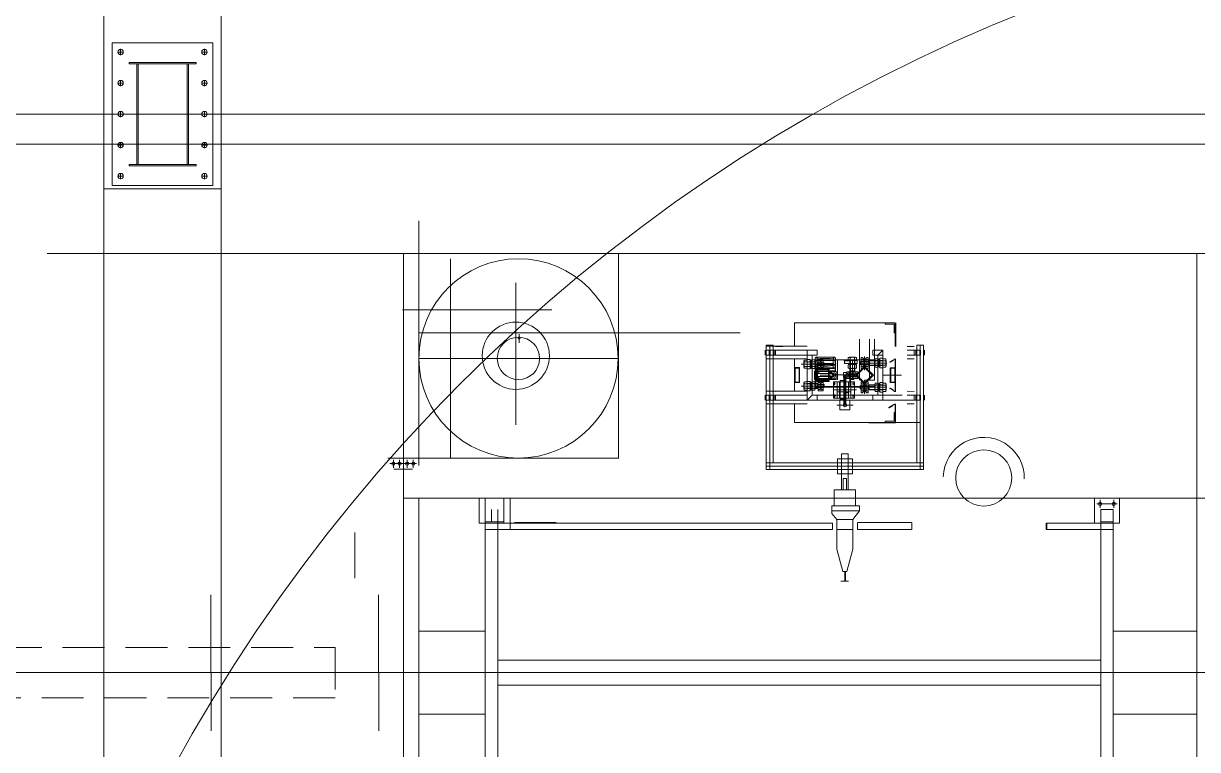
# Model space of a CAD drawing. Header units: inches. Extents: x 702888 to 852715, y 9845 to 271320.
# Drawn here: x 778733 to 785736, y 258708 to 263037 of the extents above; entities that cross this region are included whole.
import ezdxf

# ---------------------------------------------------------------- set-up
doc = ezdxf.new("R2010")
doc.units = ezdxf.units.IN
doc.header["$MEASUREMENT"] = 0
doc.linetypes.add('DASHED2', pattern=[0.375, 0.25, -0.125])
doc.layers.get('0').update_dxf_attribs({"lineweight": 5})
doc.layers.add('chain', color=2, linetype='Continuous', lineweight=5)

# ---------------------------------------------------------------- blocks, each defined once
blk = doc.blocks.new('A$C76b9bb42')
at = {"color": 3}
for p, q in [((67705.5667, 27921.1859), (67669.5667, 27921.1859)), ((67687.5667, 27903.1859), (67687.5667, 27939.1859)), ((68169.5667, 27921.1859), (68205.5667, 27921.1859)), ((68187.5667, 27903.1859), (68187.5667, 27939.1859)), ((67705.5667, 27736.1859), (67669.5667, 27736.1859)), ((67687.5667, 27718.1859), (67687.5667, 27754.1859)), ((68169.5667, 27736.1859), (68205.5667, 27736.1859)), ((68187.5667, 27718.1859), (68187.5667, 27754.1859)), ((67705.5667, 27551.1859), (67669.5667, 27551.1859)), ((67687.5667, 27533.1859), (67687.5667, 27569.1859)), ((68169.5667, 27551.1859), (68205.5667, 27551.1859)), ((68187.5667, 27533.1859), (68187.5667, 27569.1859)), ((67687.5667, 27384.1859), (67687.5667, 27348.1859)), ((68187.5667, 27384.1859), (68187.5667, 27348.1859)), ((67705.5667, 27366.1859), (67669.5667, 27366.1859)), ((68169.5667, 27366.1859), (68205.5667, 27366.1859)), ((67705.5667, 27181.1859), (67669.5667, 27181.1859)), ((67687.5667, 27199.1859), (67687.5667, 27163.1859)), ((68169.5667, 27181.1859), (68205.5667, 27181.1859)), ((68187.5667, 27199.1859), (68187.5667, 27163.1859))]:
    blk.add_line(p, q, dxfattribs=at)
for p, q in [((69466.6415, 25454.8653), (69466.6415, 26915.3652)), ((69374.5672, 14160.1254), (69374.5672, 26720.6253)), ((69466.6415, 25500.1661), (69466.6415, 26720.6253)), ((70657.5206, 26720.6253), (69466.6415, 26720.6253)), ((69654.6415, 25500.1661), (69654.6415, 26688.1661)), ((70044.657, 26544.8126), (70044.657, 25698.1203)), ((70259.9657, 26383.2839), (69368.9657, 26383.2839)), ((70259.9657, 26383.2839), (69368.9657, 26383.2839)), ((71707.8006, 26166.4057), (71707.8006, 26306.4176)), ((71707.8006, 26306.1859), (72308.1356, 26306.1859)), ((72248.7356, 26298.7609), (72248.7356, 26306.1859)), ((72248.7356, 26298.7609), (72300.7106, 26298.7609)), ((72300.7106, 26246.7859), (72300.7106, 26298.7609)), ((72308.1356, 26165.1109), (72308.1356, 26306.1859)), ((72309.6206, 26165.1109), (72309.6206, 26306.1859)), ((72311.1056, 26165.1109), (72311.1056, 26306.1859)), ((70064.657, 26238.1236), (70064.657, 26187.8686)), ((72095.1222, 25963.612), (72095.1222, 26208.2346)), ((72154.5222, 25963.612), (72154.5222, 26208.2346)), ((72184.2222, 25963.612), (72184.2222, 26208.2346)), ((72300.7106, 26246.7859), (72308.1356, 26246.7859)), ((71532.7143, 26113.1359), (71532.7143, 26142.8359)), ((71579.0132, 26173.6394), (71538.9182, 26173.6394)), ((71538.9182, 26173.6394), (71538.9182, 25431.3071)), ((71538.9182, 26166.4057), (71782.0506, 26166.4057)), ((71538.9182, 26144.1307), (71782.0506, 26144.1307)), ((71556.4743, 26113.1359), (71556.4743, 26142.8359)), ((71558.9657, 26173.6394), (71558.9657, 25431.3071)), ((71559.8947, 26113.1359), (71559.8947, 26142.8359)), ((71559.8947, 26142.8359), (71592.5647, 26142.8359)), ((71561.457, 26113.1359), (71561.457, 26142.8359)), ((71594.127, 26142.8359), (71561.457, 26142.8359)), ((71579.0132, 26173.6394), (71579.0132, 25471.4021)), ((71585.217, 26113.1359), (71585.217, 26142.8359)), ((71594.127, 26165.1109), (71636.5506, 26165.3426)), ((71594.127, 26142.8359), (71636.5506, 26143.0676)), ((71594.127, 26113.1359), (71594.127, 26142.8359)), ((71782.0506, 26144.1307), (71841.4506, 26144.1307)), ((71782.0506, 25847.1307), (71782.0506, 26144.1307)), ((71841.4506, 26114.4307), (71841.4506, 26144.1307)), ((71841.4506, 26144.1307), (71841.4506, 26114.4307)), ((72174.4856, 26142.8359), (72174.4856, 26113.1359)), ((72174.4856, 26113.1359), (72174.4856, 26142.8359)), ((72233.8856, 26142.8359), (72174.4856, 26142.8359)), ((72204.1856, 26113.1359), (72233.8856, 26142.8359)), ((72233.8856, 25845.8359), (72233.8856, 26142.8359)), ((72421.4743, 26165.1109), (72379.0506, 26165.3426)), ((72421.4743, 26142.8359), (72379.0506, 26143.0676)), ((72421.4743, 26113.1359), (72421.4743, 26142.8359)), ((72421.4743, 26142.8359), (72454.1443, 26142.8359)), ((72455.7065, 26142.8359), (72423.0365, 26142.8359)), ((72430.3843, 26113.1359), (72430.3843, 26142.8359)), ((72436.5881, 26173.6394), (72476.6831, 26173.6394)), ((72436.5881, 26173.6394), (72436.5881, 25471.4021)), ((72454.1443, 26113.1359), (72454.1443, 26142.8359)), ((72455.7065, 26113.1359), (72455.7065, 26142.8359)), ((72456.6356, 26173.6394), (72456.6356, 25431.3071)), ((72459.1269, 26113.1359), (72459.1269, 26142.8359)), ((72476.6831, 26173.6394), (72476.6831, 25431.3071)), ((72482.8869, 26113.1359), (72482.8869, 26142.8359)), ((70654.6415, 26094.1661), (69466.6415, 26094.1661)), ((71782.0506, 26114.4307), (71538.9182, 26114.4307)), ((71782.0506, 26092.1557), (71538.9182, 26092.1557)), ((71559.8947, 26113.1359), (71592.5647, 26113.1359)), ((71594.127, 26113.1359), (71561.457, 26113.1359)), ((71636.5506, 26113.3676), (71594.127, 26113.1359)), ((71636.5506, 26091.0926), (71594.127, 26090.8609)), ((71707.8006, 25898.0426), (71707.8006, 26092.1557)), ((71885.6743, 26059.9076), (71747.2966, 26059.9076)), ((71762.7456, 26078.8899), (71762.7456, 26040.8719)), ((71782.0506, 26084.4101), (71766.7816, 26084.4101)), ((71781.6316, 26072.9014), (71766.7816, 26072.9014)), ((71829.5702, 26072.9014), (71781.6316, 26072.9014)), ((71782.0502, 26074.9061), (71782.0502, 26044.9091)), ((71782.0502, 26074.9061), (71783.7237, 26074.9061)), ((71811.7506, 26114.4307), (71782.0506, 26114.4307)), ((71799.8706, 26088.1226), (71782.0506, 26088.1226)), ((71782.0506, 26084.4101), (71782.0506, 26035.4051)), ((71829.5702, 26074.7576), (71782.0506, 26074.7576)), ((71799.8702, 26083.6676), (71799.8702, 26036.1476)), ((71805.8102, 26083.6676), (71799.8702, 26083.6676)), ((71799.8706, 26088.1226), (71799.8706, 26031.6926)), ((71805.8102, 26063.1548), (71799.8706, 26060.0601)), ((71805.8102, 26059.9076), (71799.8706, 26056.8129)), ((71805.8102, 26083.6676), (71805.8102, 26036.1476)), ((71825.7412, 26085.1526), (71809.6392, 26085.1526)), ((71825.7412, 26072.9014), (71809.6392, 26072.9014)), ((71811.7506, 26114.4307), (71841.4506, 26114.4307)), ((71811.7506, 25876.8307), (71811.7506, 26114.4307)), ((71821.4115, 26058.4226), (71818.3167, 26064.3622)), ((71829.5702, 26079.027), (71829.5702, 26040.7882)), ((71844.4202, 26074.7576), (71829.5702, 26074.7576)), ((71845.9052, 26072.9014), (71829.5702, 26072.9014)), ((72186.0006, 26085.3308), (71829.6006, 26085.3308)), ((71829.6006, 25921.9808), (71829.6006, 26085.3308)), ((71831.158, 26082.6013), (71831.158, 26097.4513)), ((71831.158, 26034.6626), (71831.158, 26082.6013)), ((71831.158, 26038.4916), (71831.158, 26054.5936)), ((71833.0142, 26034.6626), (71833.0142, 26082.1822)), ((71833.1627, 26082.1826), (71833.1627, 26080.5091)), ((71833.1627, 26082.1826), (71948.6657, 26082.1826)), ((71833.1627, 26049.5126), (71833.1627, 26053.2251)), ((71833.7567, 26053.2251), (71833.7567, 26078.4701)), ((71866.7256, 26080.8758), (71834.0556, 26080.8758)), ((71834.0556, 25926.4358), (71834.0556, 26080.8758)), ((71837.1465, 26101.4872), (71944.6285, 26101.4872)), ((71841.9242, 26058.4226), (71841.9242, 26064.3626)), ((71841.9242, 26064.3626), (71939.9042, 26064.3626)), ((71841.9242, 26058.4226), (71939.9042, 26058.4226)), ((71842.6667, 26082.1822), (71842.6667, 26097.4513)), ((71842.6667, 26082.1822), (71939.1617, 26082.1822)), ((71843.4092, 26038.4916), (71843.4092, 26054.5936)), ((71844.4202, 26074.7576), (71844.4202, 26045.0576)), ((71844.4202, 26074.7576), (71845.9052, 26073.2726)), ((71845.9052, 26073.2726), (71845.9052, 26046.5426)), ((71848.8752, 26070.3026), (71845.9052, 26070.3026)), ((71878.5752, 26068.8176), (71845.9052, 26068.8176)), ((71878.5752, 26050.9976), (71845.9052, 26050.9976)), ((71848.8752, 26088.1226), (71848.8752, 26031.6926)), ((71878.5752, 26088.1226), (71848.8752, 26088.1226)), ((71860.7552, 26080.6976), (71848.8752, 26080.6976)), ((71878.5752, 26068.8176), (71848.8752, 26068.8176)), ((71878.5752, 26050.9976), (71848.8752, 26050.9976)), ((71860.7552, 26080.6976), (71860.7552, 26039.1176)), ((71866.6952, 26071.7876), (71860.7552, 26071.7876)), ((71865.6842, 26064.3622), (71865.6842, 26082.1822)), ((71865.6842, 26082.1822), (71936.9342, 26082.1822)), ((71865.6842, 26064.3622), (71936.9342, 26064.3622)), ((71866.6952, 26039.1176), (71866.6952, 26080.6976)), ((71878.5752, 26080.6976), (71866.6952, 26080.6976)), ((71866.7256, 26080.8758), (71866.7256, 26085.3308)), ((71878.5752, 26031.6926), (71878.5752, 26088.1226)), ((71880.2087, 26068.4464), (71878.5752, 26068.4464)), ((71880.2087, 26051.3689), (71878.5752, 26051.3689)), ((71880.2087, 26050.9976), (71880.2087, 26068.8176)), ((71883.0302, 26068.8176), (71880.2087, 26068.8176)), ((71883.0302, 26050.9976), (71880.2087, 26050.9976)), ((71883.0302, 26050.9976), (71883.0302, 26068.8176)), ((71936.9342, 26064.3622), (71936.9342, 26082.1822)), ((71938.4192, 26038.4916), (71938.4192, 26054.5936)), ((71939.1617, 26082.1822), (71939.1617, 26097.4513)), ((71939.9042, 26058.4226), (71939.9042, 26064.3626)), ((71948.6657, 26082.1826), (71948.6657, 26080.5091)), ((71948.8142, 26034.6626), (71948.8142, 26082.1822)), ((71950.6705, 26082.6013), (71950.6705, 26097.4513)), ((71950.6705, 26034.6626), (71950.6705, 26082.6013)), ((71950.6705, 26038.4916), (71950.6705, 26054.5936)), ((71963.6642, 26058.4226), (71960.5695, 26064.3622)), ((71963.6642, 25966.6785), (71963.6642, 26087.2362)), ((72003.7106, 26080.6441), (72003.7106, 26085.0991)), ((72003.7106, 26080.6441), (72003.7106, 26085.0991)), ((72003.7106, 26080.6441), (72036.3806, 26080.6441)), ((72003.7106, 26080.6441), (72036.3806, 26080.6441)), ((72006.2581, 26064.1305), (72006.2581, 26081.9505)), ((72006.2581, 26081.9505), (72080.5081, 26081.9505)), ((72006.2581, 26064.1305), (72080.5081, 26064.1305)), ((72027.0481, 26038.2599), (72027.0481, 26054.3619)), ((72027.7906, 26081.9505), (72027.7906, 26097.2196)), ((72027.7906, 26081.9505), (72076.7956, 26081.9505)), ((72028.5331, 26064.1309), (72076.0531, 26064.1309)), ((72028.5331, 26058.1909), (72028.5331, 26064.1309)), ((72028.5331, 26058.1909), (72076.0531, 26058.1909)), ((72033.3109, 26101.2555), (72071.3289, 26101.2555)), ((72036.3806, 26080.6441), (72036.3806, 25926.2041)), ((72036.7006, 26052.9934), (72036.7006, 26078.2384)), ((72037.2946, 26081.9509), (72037.2946, 26080.2774)), ((72037.2946, 26081.9509), (72067.2916, 26081.9509)), ((72037.2946, 26049.2809), (72037.2946, 26052.9934)), ((72037.4431, 26034.4309), (72037.4431, 26081.9505)), ((72039.2994, 26082.3696), (72039.2994, 26097.2196)), ((72039.2994, 26034.4309), (72039.2994, 26082.3696)), ((72039.2994, 26038.2599), (72039.2994, 26054.3619)), ((72040.8356, 26085.0991), (72040.8356, 25921.7491)), ((72049.0459, 26058.1909), (72052.1406, 26064.1305)), ((72052.2931, 25966.4468), (72052.2931, 26087.0046)), ((72052.2931, 26058.1909), (72055.3879, 26064.1305)), ((72065.2869, 26082.3696), (72065.2869, 26097.2196)), ((72065.2869, 26034.4309), (72065.2869, 26082.3696)), ((72065.2869, 26038.2599), (72065.2869, 26054.3619)), ((72067.1431, 26034.4309), (72067.1431, 26081.9505)), ((72067.2916, 26081.9509), (72067.2916, 26080.2774)), ((72076.0531, 26058.1909), (72076.0531, 26064.1309)), ((72076.7956, 26081.9505), (72076.7956, 26097.2196)), ((72077.5381, 26038.2599), (72077.5381, 26054.3619)), ((72080.5081, 26064.1305), (72080.5081, 26081.9505)), ((72096.9331, 26066.865), (72257.4185, 26066.865)), ((72099.5772, 26057.955), (72099.5772, 26075.775)), ((72099.5772, 26075.775), (72102.3987, 26075.775)), ((72099.5772, 26057.955), (72102.3987, 26057.955)), ((72102.3987, 26057.955), (72102.3987, 26075.775)), ((72102.3987, 26075.4037), (72104.0322, 26075.4037)), ((72102.3987, 26058.3262), (72104.0322, 26058.3262)), ((72104.0322, 26033.4525), (72104.0322, 26100.2775)), ((72104.0322, 26100.2775), (72111.4572, 26100.2775)), ((72104.0322, 26087.655), (72115.9122, 26087.655)), ((72104.0322, 26075.775), (72148.5822, 26075.775)), ((72104.0322, 26075.775), (72145.6122, 26075.775)), ((72104.0322, 26057.955), (72148.5822, 26057.955)), ((72104.0322, 26057.955), (72145.6122, 26057.955)), ((72121.8522, 26089.8825), (72111.4572, 26100.2775)), ((72115.9122, 26046.075), (72115.9122, 26087.655)), ((72115.9122, 26078.745), (72133.7322, 26078.745)), ((72115.9122, 26054.985), (72133.7322, 26054.985)), ((72121.8522, 26089.8825), (72121.8522, 26084.685)), ((72121.8522, 26084.685), (72127.7922, 26084.685)), ((72124.8222, 26104.9379), (72124.8222, 26025.0598)), ((72138.1872, 26100.2775), (72127.7922, 26089.8825)), ((72127.7922, 26089.8825), (72127.7922, 26084.685)), ((72133.7322, 26087.655), (72133.7322, 26046.075)), ((72133.7322, 26087.655), (72145.6122, 26087.655)), ((72138.1872, 26100.2775), (72145.6122, 26100.2775)), ((72145.6122, 26100.2775), (72145.6122, 26033.4525)), ((72145.6122, 26077.26), (72148.5822, 26077.26)), ((72145.6122, 26056.47), (72148.5822, 26056.47)), ((72148.5822, 26077.26), (72148.5822, 26056.47)), ((72148.5822, 26077.26), (72151.5522, 26077.26)), ((72148.5822, 26056.47), (72151.5522, 26056.47)), ((72151.5522, 26080.23), (72153.0372, 26081.715)), ((72151.5522, 26053.5), (72151.5522, 26080.23)), ((72151.5522, 26079.8587), (72186.366, 26079.8587)), ((72151.5522, 26053.8712), (72186.366, 26053.8712)), ((72153.0372, 26052.015), (72151.5522, 26053.5)), ((72153.0372, 26081.715), (72186.366, 26081.715)), ((72153.0372, 26052.015), (72153.0372, 26081.715)), ((72153.0372, 26052.015), (72186.366, 26052.015)), ((72204.1856, 26113.1359), (72174.4856, 26113.1359)), ((72186.366, 26047.7456), (72186.366, 26085.9844)), ((72186.366, 26081.715), (72233.8856, 26081.715)), ((72186.366, 26079.8587), (72234.3047, 26079.8587)), ((72186.366, 26053.8712), (72234.3047, 26053.8712)), ((72186.366, 26052.015), (72233.8856, 26052.015)), ((72190.195, 26092.11), (72206.297, 26092.11)), ((72190.195, 26079.8587), (72206.297, 26079.8587)), ((72190.195, 26053.8712), (72206.297, 26053.8712)), ((72204.1856, 26113.1359), (72233.8856, 26113.1359)), ((72204.1856, 25875.5359), (72204.1856, 26113.1359)), ((72210.126, 26043.105), (72210.126, 26090.625)), ((72210.126, 26090.625), (72216.066, 26090.625)), ((72210.126, 26066.865), (72216.0656, 26069.9597)), ((72210.126, 26063.6177), (72216.0656, 26066.7125)), ((72216.0656, 26038.65), (72216.0656, 26095.08)), ((72216.0656, 26095.08), (72233.8856, 26095.08)), ((72216.066, 26043.105), (72216.066, 26090.625)), ((72233.886, 26081.8635), (72232.2125, 26081.8635)), ((72233.886, 26051.8665), (72232.2125, 26051.8665)), ((72233.8856, 26042.3625), (72233.8856, 26091.3675)), ((72233.8856, 26091.3675), (72249.1547, 26091.3675)), ((72233.886, 26051.8665), (72233.886, 26081.8635)), ((72234.3047, 26079.8587), (72249.1547, 26079.8587)), ((72234.3047, 26053.8712), (72249.1547, 26053.8712)), ((72253.1906, 26047.8827), (72253.1906, 26085.9007)), ((72302.9381, 26090.2669), (72275.8981, 26074.6554)), ((72303.6806, 26088.9809), (72276.6406, 26073.3693)), ((72298.2451, 26084.128), (72277.3831, 26072.0833)), ((72297.5026, 26085.414), (72298.2451, 26084.128)), ((72308.1356, 25897.8109), (72308.1356, 26090.8609)), ((72308.1356, 25902.2631), (72308.1356, 26086.4088)), ((72309.6206, 25902.2631), (72309.6206, 26086.4088)), ((72379.0506, 26113.3676), (72421.4743, 26113.1359)), ((72379.0506, 26091.0926), (72421.4743, 26090.8609)), ((72421.4743, 26113.1359), (72454.1443, 26113.1359)), ((72455.7065, 26113.1359), (72423.0365, 26113.1359)), ((71737.5006, 26039.1176), (71707.8006, 26039.1176)), ((71734.5306, 26036.1476), (71710.7706, 26036.1476)), ((71710.7706, 25952.9876), (71710.7706, 26036.1476)), ((71734.5306, 25952.9876), (71734.5306, 26036.1476)), ((71737.5006, 25950.0176), (71737.5006, 26039.1176)), ((71781.6316, 26046.9139), (71766.7816, 26046.9139)), ((71782.0506, 26035.4051), (71766.7816, 26035.4051)), ((71829.5702, 26046.9139), (71781.6316, 26046.9139)), ((71782.0502, 26044.9091), (71783.7237, 26044.9091)), ((71829.5702, 26045.0576), (71782.0506, 26045.0576)), ((71799.8706, 26031.6926), (71782.0506, 26031.6926)), ((71805.8102, 26036.1476), (71799.8702, 26036.1476)), ((71825.7412, 26046.9139), (71809.6392, 26046.9139)), ((71825.7412, 26034.6626), (71809.6392, 26034.6626)), ((71827.0742, 26015.3576), (71827.0742, 26018.3276)), ((71827.0742, 25973.7776), (71827.0742, 26015.3576)), ((71827.0742, 25973.7776), (71827.0742, 26015.3576)), ((71828.5592, 26015.3576), (71828.5592, 26018.3276)), ((71828.5592, 26015.3576), (71953.2692, 26015.3576)), ((71845.9052, 26046.9139), (71829.5702, 26046.9139)), ((71844.4202, 26045.0576), (71829.5702, 26045.0576)), ((71830.0442, 25985.6576), (71830.0442, 26003.4776)), ((71831.158, 26018.3276), (71831.158, 26034.6626)), ((71833.0142, 26019.8126), (71831.5292, 26018.3276)), ((71831.5292, 26018.3276), (71950.2992, 26018.3276)), ((71833.0142, 26019.8126), (71833.0142, 26034.6626)), ((71833.0142, 26019.8126), (71948.8142, 26019.8126)), ((71835.9842, 25991.5976), (71835.9842, 25997.5376)), ((71841.1817, 25997.5376), (71835.9842, 25997.5376)), ((71841.1817, 25991.5976), (71835.9842, 25991.5976)), ((71837.2836, 26034.6626), (71944.5448, 26034.6626)), ((71838.9542, 26003.4776), (71838.9542, 26015.3576)), ((71942.8742, 26003.4776), (71838.9542, 26003.4776)), ((71838.9542, 25985.6576), (71942.8742, 25985.6576)), ((71838.9542, 25973.7776), (71838.9542, 25985.6576)), ((71914.2152, 26031.6926), (71839.9652, 26031.6926)), ((71839.9652, 26031.6926), (71839.9652, 25957.4426)), ((71851.5767, 26007.9326), (71841.1817, 25997.5376)), ((71841.1817, 25991.5976), (71851.5767, 25981.2026)), ((71845.9052, 26046.5426), (71844.4202, 26045.0576)), ((71909.7602, 26027.2376), (71844.4202, 26027.2376)), ((71844.4202, 26027.2376), (71844.4202, 25961.8976)), ((71848.8752, 26049.5126), (71845.9052, 26049.5126)), ((71860.7552, 26039.1176), (71848.8752, 26039.1176)), ((71878.5752, 26031.6926), (71848.8752, 26031.6926)), ((71851.5767, 26007.9326), (71851.5767, 26015.3576)), ((71930.2517, 26015.3576), (71851.5767, 26015.3576)), ((71851.5767, 25973.7776), (71851.5767, 25981.2026)), ((71925.5913, 25994.5676), (71859.9694, 25994.5676)), ((71866.6952, 26048.0276), (71860.7552, 26048.0276)), ((71878.5752, 26039.1176), (71866.6952, 26039.1176)), ((71909.7602, 25961.8976), (71909.7602, 26027.2376)), ((71914.2152, 25957.4426), (71914.2152, 26031.6926)), ((71914.2152, 25963.3826), (71914.2152, 26025.7526)), ((71914.2152, 25963.3826), (71914.2152, 26025.7526)), ((71917.3654, 26020.8189), (71914.2152, 26017.6688)), ((71914.2152, 26017.6688), (71937.3164, 25994.5676)), ((71937.3164, 25994.5676), (71914.2152, 25971.4664)), ((71917.3654, 26020.8189), (71943.6167, 25994.5676)), ((71943.6167, 25994.5676), (71917.3654, 25968.3163)), ((71930.2517, 26007.9326), (71930.2517, 26015.3576)), ((71930.2517, 26007.9326), (71943.6167, 25994.5676)), ((71943.6167, 25994.5676), (71930.2517, 25981.2026)), ((71930.2517, 25973.7776), (71930.2517, 25981.2026)), ((71940.6467, 25997.5376), (71945.8442, 25997.5376)), ((71940.6467, 25991.5976), (71945.8442, 25991.5976)), ((71942.8742, 26003.4776), (71942.8742, 26015.3576)), ((71942.8742, 25973.7776), (71942.8742, 25985.6576)), ((71945.8442, 25991.5976), (71945.8442, 25997.5376)), ((71948.8142, 26019.8126), (71948.8142, 26034.6626)), ((71950.2992, 26018.3276), (71948.8142, 26019.8126)), ((71950.6705, 26018.3276), (71950.6705, 26034.6626)), ((71951.7842, 25985.6576), (71951.7842, 26003.4776)), ((71953.2692, 26015.3576), (71953.2692, 26018.3276)), ((71954.7542, 26015.3576), (71954.7542, 26018.3276)), ((71954.7542, 25973.7776), (71954.7542, 26015.3576)), ((71954.7542, 25973.7776), (71954.7542, 26015.3576)), ((72057.2004, 25996.2308), (71959.6052, 25996.2308)), ((72015.9681, 26011.0808), (71999.6331, 26011.0808)), ((71999.6331, 26011.0808), (71999.6331, 25981.3808)), ((72015.9681, 25981.3808), (71999.6331, 25981.3808)), ((72002.2319, 25996.2308), (72002.2319, 25816.3676)), ((72007.8006, 25996.2308), (72007.8006, 25816.3676)), ((72088.2659, 25994.3359), (72008.3879, 25994.3359)), ((72013.3694, 25996.2308), (72013.3694, 25816.3676)), ((72015.9681, 26011.0808), (72015.9681, 25981.3808)), ((72018.8806, 26007.7009), (72018.8806, 26015.1259)), ((72085.7056, 26015.1259), (72018.8806, 26015.1259)), ((72018.8806, 26007.7009), (72029.2756, 25997.3059)), ((72029.2756, 25991.3659), (72018.8806, 25980.9709)), ((72018.8806, 25973.5459), (72018.8806, 25980.9709)), ((72029.2756, 25997.3059), (72034.4731, 25997.3059)), ((72029.2756, 25991.3659), (72034.4731, 25991.3659)), ((72031.5031, 26003.2459), (72031.5031, 26015.1259)), ((72073.0831, 26003.2459), (72031.5031, 26003.2459)), ((72031.5031, 25985.4259), (72073.0831, 25985.4259)), ((72031.5031, 25973.5459), (72031.5031, 25985.4259)), ((72033.1738, 26034.4309), (72071.4125, 26034.4309)), ((72034.4731, 25991.3659), (72034.4731, 25997.3059)), ((72037.4431, 26019.5809), (72037.4431, 26034.4309)), ((72037.4431, 26019.5809), (72067.1431, 26019.5809)), ((72037.4431, 26019.5809), (72038.9281, 26018.0959)), ((72038.9281, 26018.0959), (72065.6581, 26018.0959)), ((72039.2994, 26018.0959), (72039.2994, 26034.4309)), ((72040.4131, 25985.4259), (72040.4131, 26003.2459)), ((72041.8981, 26015.1259), (72041.8981, 26018.0959)), ((72041.8981, 26015.1259), (72062.6881, 26015.1259)), ((72043.3831, 26015.1259), (72043.3831, 26018.0959)), ((72043.3831, 25973.5459), (72043.3831, 26015.1259)), ((72043.3831, 25973.5459), (72043.3831, 26015.1259)), ((72061.2031, 26015.1259), (72061.2031, 26018.0959)), ((72061.2031, 25973.5459), (72061.2031, 26015.1259)), ((72061.2031, 25973.5459), (72061.2031, 26015.1259)), ((72062.6881, 26015.1259), (72062.6881, 26018.0959)), ((72064.1731, 25985.4259), (72064.1731, 26003.2459)), ((72065.2869, 26018.0959), (72065.2869, 26034.4309)), ((72065.6581, 26018.0959), (72067.1431, 26019.5809)), ((72067.1431, 26019.5809), (72067.1431, 26034.4309)), ((72075.3106, 25997.3059), (72070.1131, 25997.3059)), ((72070.1131, 25991.3659), (72070.1131, 25997.3059)), ((72075.3106, 25991.3659), (72070.1131, 25991.3659)), ((72072.3195, 25994.3359), (72124.8222, 26046.8386)), ((72072.3195, 25994.3359), (72124.8222, 25941.8332)), ((72085.7056, 26007.7009), (72072.3406, 25994.3359)), ((72072.3406, 25994.3359), (72085.7056, 25980.9709)), ((72073.0831, 26003.2459), (72073.0831, 26015.1259)), ((72073.0831, 25973.5459), (72073.0831, 25985.4259)), ((72078.6198, 25994.3359), (72124.8222, 26040.5383)), ((72078.6198, 25994.3359), (72124.8222, 25948.1336)), ((72085.7056, 26007.7009), (72085.7056, 26015.1259)), ((72085.7056, 25973.5459), (72085.7056, 25980.9709)), ((72104.0322, 26046.075), (72115.9122, 26046.075)), ((72104.0322, 26033.4525), (72111.4572, 26033.4525)), ((72124.8222, 26046.8175), (72111.4572, 26033.4525)), ((72121.8522, 26043.8475), (72121.8522, 26049.045)), ((72121.8522, 26049.045), (72127.7922, 26049.045)), ((72124.8222, 26046.8386), (72177.3249, 25994.3359)), ((72138.1872, 26033.4525), (72124.8222, 26046.8175)), ((72124.8222, 26040.5383), (72171.0246, 25994.3359)), ((72124.8222, 25941.8332), (72177.3249, 25994.3359)), ((72124.8222, 25948.1336), (72171.0246, 25994.3359)), ((72127.7922, 26043.8475), (72127.7922, 26049.045)), ((72133.7322, 26046.075), (72145.6122, 26046.075)), ((72138.1872, 26033.4525), (72145.6122, 26033.4525)), ((72190.195, 26041.62), (72206.297, 26041.62)), ((72210.126, 26043.105), (72216.066, 26043.105)), ((72216.0656, 26038.65), (72233.8856, 26038.65)), ((72233.8856, 26042.3625), (72249.1547, 26042.3625)), ((72233.8856, 25994.3359), (72344.9988, 25994.3359)), ((72278.4356, 26038.8859), (72308.1356, 26038.8859)), ((72278.4356, 25949.7859), (72278.4356, 26038.8859)), ((72281.4056, 26035.9159), (72305.1656, 26035.9159)), ((72281.4056, 25952.7559), (72281.4056, 26035.9159)), ((72305.1656, 25952.7559), (72305.1656, 26035.9159)), ((71737.5006, 25950.0176), (71707.8006, 25950.0176)), ((71734.5306, 25952.9876), (71710.7706, 25952.9876)), ((71885.6743, 25929.2276), (71747.2966, 25929.2276)), ((71762.7456, 25910.2454), (71762.7456, 25948.2633)), ((71782.0506, 25953.7301), (71766.7816, 25953.7301)), ((71781.6316, 25942.2214), (71766.7816, 25942.2214)), ((71781.6316, 25916.2339), (71766.7816, 25916.2339)), ((71829.5702, 25942.2214), (71781.6316, 25942.2214)), ((71829.5702, 25916.2339), (71781.6316, 25916.2339)), ((71782.0502, 25944.2261), (71783.7237, 25944.2261)), ((71782.0502, 25914.2291), (71782.0502, 25944.2261)), ((71782.0502, 25914.2291), (71783.7237, 25914.2291)), ((71799.8706, 25957.4426), (71782.0506, 25957.4426)), ((71782.0506, 25904.7251), (71782.0506, 25953.7301)), ((71829.5702, 25944.0776), (71782.0506, 25944.0776)), ((71829.5702, 25914.3776), (71782.0506, 25914.3776)), ((71805.8102, 25952.9876), (71799.8702, 25952.9876)), ((71799.8702, 25905.4676), (71799.8702, 25952.9876)), ((71799.8706, 25901.0126), (71799.8706, 25957.4426)), ((71805.8102, 25929.2276), (71799.8706, 25932.3223)), ((71805.8102, 25925.9804), (71799.8706, 25929.0751)), ((71805.8102, 25905.4676), (71805.8102, 25952.9876)), ((71825.7412, 25954.4726), (71809.6392, 25954.4726)), ((71825.7412, 25942.2214), (71809.6392, 25942.2214)), ((71825.7412, 25916.2339), (71809.6392, 25916.2339)), ((71826.703, 25972.1441), (71826.703, 25973.7776)), ((71827.0742, 25969.3226), (71827.0742, 25972.1441)), ((71827.0742, 25972.1441), (71954.7542, 25972.1441)), ((71827.0742, 25969.3226), (71954.7542, 25969.3226)), ((71829.5702, 25910.1082), (71829.5702, 25948.347)), ((71844.4202, 25944.0776), (71829.5702, 25944.0776)), ((71845.9052, 25942.2214), (71829.5702, 25942.2214)), ((71845.9052, 25916.2339), (71829.5702, 25916.2339)), ((71844.4202, 25914.3776), (71829.5702, 25914.3776)), ((72186.0006, 25921.9808), (71829.6006, 25921.9808)), ((72181.5456, 25926.4358), (71834.0556, 25926.4358)), ((71839.9652, 25957.4426), (71914.2152, 25957.4426)), ((71844.4202, 25961.8976), (71909.7602, 25961.8976)), ((71845.9052, 25942.5926), (71844.4202, 25944.0776)), ((71844.4202, 25914.3776), (71844.4202, 25944.0776)), ((71844.4202, 25914.3776), (71845.9052, 25915.8626)), ((71845.9052, 25915.8626), (71845.9052, 25942.5926)), ((71848.8752, 25939.6226), (71845.9052, 25939.6226)), ((71878.5752, 25938.1376), (71845.9052, 25938.1376)), ((71878.5752, 25920.3176), (71845.9052, 25920.3176)), ((71848.8752, 25918.8326), (71845.9052, 25918.8326)), ((71878.5752, 25957.4426), (71848.8752, 25957.4426)), ((71848.8752, 25901.0126), (71848.8752, 25957.4426)), ((71860.7552, 25950.0176), (71848.8752, 25950.0176)), ((71878.5752, 25938.1376), (71848.8752, 25938.1376)), ((71878.5752, 25920.3176), (71848.8752, 25920.3176)), ((71851.5767, 25973.7776), (71930.2517, 25973.7776)), ((71860.7552, 25908.4376), (71860.7552, 25950.0176)), ((71866.6952, 25941.1076), (71860.7552, 25941.1076)), ((71866.6952, 25917.3476), (71860.7552, 25917.3476)), ((71878.5752, 25950.0176), (71866.6952, 25950.0176)), ((71866.6952, 25950.0176), (71866.6952, 25908.4376)), ((71878.5752, 25957.4426), (71878.5752, 25901.0126)), ((71880.2087, 25937.7664), (71878.5752, 25937.7664)), ((71880.2087, 25920.6889), (71878.5752, 25920.6889)), ((71883.0302, 25938.1376), (71880.2087, 25938.1376)), ((71880.2087, 25938.1376), (71880.2087, 25920.3176)), ((71883.0302, 25920.3176), (71880.2087, 25920.3176)), ((71883.0302, 25938.1376), (71883.0302, 25920.3176)), ((71914.2152, 25971.4664), (71917.3654, 25968.3163)), ((72065.3444, 25955.3042), (71939.1194, 25955.3042)), ((71939.1194, 25955.3042), (71939.1194, 25857.2942)), ((71952.4433, 25941.9392), (71942.1302, 25941.9392)), ((71946.5444, 25950.042), (71946.5444, 25934.1651)), ((71954.7542, 25969.3226), (71954.7542, 25972.1441)), ((71955.1255, 25972.1441), (71955.1255, 25973.7776)), ((71961.3944, 25955.3042), (71961.3944, 25857.2942)), ((71976.2444, 25955.3042), (71976.2444, 25857.2942)), ((71979.2144, 25924.1192), (71976.2444, 25924.1192)), ((72002.2319, 25961.9867), (71979.2144, 25961.9867)), ((71979.2144, 25961.9867), (71979.2144, 25850.6117)), ((72028.2194, 25924.1192), (72013.3694, 25924.1192)), ((72018.8806, 25973.5459), (72085.7056, 25973.5459)), ((72028.2194, 25955.3042), (72028.2194, 25857.2942)), ((72043.0694, 25955.3042), (72043.0694, 25857.2942)), ((72043.3831, 25971.9124), (72061.2031, 25971.9124)), ((72043.3831, 25969.0909), (72043.3831, 25971.9124)), ((72043.3831, 25969.0909), (72061.2031, 25969.0909)), ((72043.7544, 25971.9124), (72043.7544, 25973.5459)), ((72063.11, 25941.9392), (72052.0036, 25941.9392)), ((72057.9194, 25950.4389), (72057.9194, 25934.1651)), ((72060.8319, 25971.9124), (72060.8319, 25973.5459)), ((72061.2031, 25969.0909), (72061.2031, 25971.9124)), ((72065.3444, 25955.3042), (72065.3444, 25857.2942)), ((72096.9331, 25921.8068), (72257.4185, 25921.8068)), ((72099.5772, 25930.7168), (72099.5772, 25912.8968)), ((72099.5772, 25930.7168), (72102.3987, 25930.7168)), ((72099.5772, 25912.8968), (72102.3987, 25912.8968)), ((72102.3987, 25930.7168), (72102.3987, 25912.8968)), ((72102.3987, 25930.3456), (72104.0322, 25930.3456)), ((72102.3987, 25913.2681), (72104.0322, 25913.2681)), ((72104.0322, 25955.2193), (72111.4572, 25955.2193)), ((72104.0322, 25955.2193), (72104.0322, 25888.3943)), ((72104.0322, 25942.5968), (72115.9122, 25942.5968)), ((72104.0322, 25930.7168), (72148.5822, 25930.7168)), ((72104.0322, 25930.7168), (72145.6122, 25930.7168)), ((72104.0322, 25912.8968), (72148.5822, 25912.8968)), ((72104.0322, 25912.8968), (72145.6122, 25912.8968)), ((72124.8222, 25941.8543), (72111.4572, 25955.2193)), ((72115.9122, 25942.5968), (72115.9122, 25901.0168)), ((72115.9122, 25933.6868), (72133.7322, 25933.6868)), ((72121.8522, 25944.8243), (72121.8522, 25939.6268)), ((72121.8522, 25939.6268), (72127.7922, 25939.6268)), ((72124.8222, 25963.612), (72184.2222, 25963.612)), ((72124.8222, 25883.734), (72124.8222, 25963.612)), ((72138.1872, 25955.2193), (72124.8222, 25941.8543)), ((72127.7922, 25944.8243), (72127.7922, 25939.6268)), ((72133.7322, 25942.5968), (72145.6122, 25942.5968)), ((72133.7322, 25901.0168), (72133.7322, 25942.5968)), ((72138.1872, 25955.2193), (72145.6122, 25955.2193)), ((72145.6122, 25888.3943), (72145.6122, 25955.2193)), ((72145.6122, 25932.2018), (72148.5822, 25932.2018)), ((72145.6122, 25911.4118), (72148.5822, 25911.4118)), ((72148.5822, 25932.2018), (72151.5522, 25932.2018)), ((72148.5822, 25911.4118), (72148.5822, 25932.2018)), ((72148.5822, 25911.4118), (72151.5522, 25911.4118)), ((72153.0372, 25936.6568), (72151.5522, 25935.1718)), ((72151.5522, 25935.1718), (72151.5522, 25908.4418)), ((72151.5522, 25934.8006), (72186.366, 25934.8006)), ((72153.0372, 25936.6568), (72186.366, 25936.6568)), ((72153.0372, 25936.6568), (72153.0372, 25906.9568)), ((72186.366, 25940.9262), (72186.366, 25902.6875)), ((72186.366, 25936.6568), (72233.8856, 25936.6568)), ((72186.366, 25934.8006), (72234.3047, 25934.8006)), ((72190.195, 25947.0518), (72206.297, 25947.0518)), ((72190.195, 25934.8006), (72206.297, 25934.8006)), ((72210.126, 25945.5668), (72210.126, 25898.0468)), ((72210.126, 25945.5668), (72216.066, 25945.5668)), ((72210.126, 25925.0541), (72216.0656, 25921.9594)), ((72210.126, 25921.8068), (72216.0656, 25918.7121)), ((72216.0656, 25950.0218), (72233.8856, 25950.0218)), ((72216.0656, 25950.0218), (72216.0656, 25893.5918)), ((72216.066, 25945.5668), (72216.066, 25898.0468)), ((72233.886, 25936.8053), (72232.2125, 25936.8053)), ((72233.8856, 25946.3093), (72249.1547, 25946.3093)), ((72233.8856, 25946.3093), (72233.8856, 25897.3043)), ((72233.886, 25936.8053), (72233.886, 25906.8083)), ((72234.3047, 25934.8006), (72249.1547, 25934.8006)), ((72253.1906, 25940.7891), (72253.1906, 25902.7711)), ((72302.9381, 25898.4049), (72275.8981, 25914.0164)), ((72303.6806, 25899.691), (72276.6406, 25915.3025)), ((72298.2451, 25904.5439), (72277.3831, 25916.5885)), ((72278.4356, 25949.7859), (72308.1356, 25949.7859)), ((72281.4056, 25952.7559), (72305.1656, 25952.7559)), ((71532.7143, 25845.8359), (71532.7143, 25875.5359)), ((71538.9182, 25898.0426), (71782.0506, 25898.0426)), ((71538.9182, 25875.7676), (71782.0506, 25875.7676)), ((71538.9182, 25846.0676), (71782.0506, 25846.0676)), ((71556.4743, 25845.8359), (71556.4743, 25875.5359)), ((71559.8947, 25845.8359), (71559.8947, 25875.5359)), ((71559.8947, 25875.5359), (71592.5647, 25875.5359)), ((71559.8947, 25845.8359), (71592.5647, 25845.8359)), ((71561.457, 25845.8359), (71561.457, 25875.5359)), ((71594.127, 25875.5359), (71561.457, 25875.5359)), ((71594.127, 25845.8359), (71561.457, 25845.8359)), ((71585.217, 25845.8359), (71585.217, 25875.5359)), ((71594.127, 25897.8109), (71636.5506, 25898.0426)), ((71594.127, 25875.5359), (71636.5506, 25875.7676)), ((71594.127, 25845.8359), (71594.127, 25875.5359)), ((71594.127, 25845.8359), (71636.5506, 25846.0676)), ((71782.0506, 25904.7251), (71766.7816, 25904.7251)), ((71799.8706, 25901.0126), (71782.0506, 25901.0126)), ((71811.7506, 25875.7676), (71782.0506, 25846.0676)), ((72379.0506, 25846.0676), (71782.0506, 25846.0676)), ((71805.8102, 25905.4676), (71799.8702, 25905.4676)), ((71825.7412, 25903.9826), (71809.6392, 25903.9826)), ((72349.3506, 25875.7676), (71811.7506, 25875.7676)), ((71841.4506, 25875.7676), (71841.4506, 25846.0676)), ((71860.7552, 25908.4376), (71848.8752, 25908.4376)), ((71878.5752, 25901.0126), (71848.8752, 25901.0126)), ((71878.5752, 25908.4376), (71866.6952, 25908.4376)), ((72065.3444, 25857.2942), (71939.1194, 25857.2942)), ((72076.4063, 25906.2992), (71939.3536, 25906.2992)), ((71952.8399, 25870.6592), (71942.1302, 25870.6592)), ((71946.5444, 25878.199), (71946.5444, 25861.9252)), ((72043.0694, 25894.8697), (71961.3944, 25894.8697)), ((71979.2144, 25888.4792), (71976.2444, 25888.4792)), ((71978.1006, 25846.0676), (71978.1006, 25786.6676)), ((72002.2319, 25850.6117), (71979.2144, 25850.6117)), ((72028.2194, 25888.4792), (72013.3694, 25888.4792)), ((72037.5006, 25846.0676), (72037.5006, 25786.6676)), ((72062.7133, 25870.6592), (72052.0036, 25870.6592)), ((72057.9194, 25878.9928), (72057.9194, 25861.5282)), ((72104.0322, 25901.0168), (72115.9122, 25901.0168)), ((72104.0322, 25888.3943), (72111.4572, 25888.3943)), ((72121.8522, 25898.7893), (72111.4572, 25888.3943)), ((72115.9122, 25909.9268), (72133.7322, 25909.9268)), ((72121.8522, 25898.7893), (72121.8522, 25903.9868)), ((72121.8522, 25903.9868), (72127.7922, 25903.9868)), ((72127.7922, 25898.7893), (72127.7922, 25903.9868)), ((72138.1872, 25888.3943), (72127.7922, 25898.7893)), ((72133.7322, 25901.0168), (72145.6122, 25901.0168)), ((72138.1872, 25888.3943), (72145.6122, 25888.3943)), ((72151.5522, 25908.8131), (72186.366, 25908.8131)), ((72151.5522, 25908.4418), (72153.0372, 25906.9568)), ((72153.0372, 25906.9568), (72186.366, 25906.9568)), ((72174.4856, 25875.5359), (72174.4856, 25845.8359)), ((72186.366, 25908.8131), (72234.3047, 25908.8131)), ((72186.366, 25906.9568), (72233.8856, 25906.9568)), ((72190.195, 25908.8131), (72206.297, 25908.8131)), ((72190.195, 25896.5618), (72206.297, 25896.5618)), ((72210.126, 25898.0468), (72216.066, 25898.0468)), ((72216.0656, 25893.5918), (72233.8856, 25893.5918)), ((72233.886, 25906.8083), (72232.2125, 25906.8083)), ((72233.8856, 25897.3043), (72249.1547, 25897.3043)), ((72234.3047, 25908.8131), (72249.1547, 25908.8131)), ((72297.5026, 25903.2578), (72298.2451, 25904.5439)), ((72299.9834, 25897.8082), (72311.8137, 25897.8082)), ((72421.4743, 25897.8109), (72379.0506, 25898.0426)), ((72421.4743, 25875.5359), (72379.0506, 25875.7676)), ((72421.4743, 25845.8359), (72379.0506, 25846.0676)), ((72421.4743, 25845.8359), (72421.4743, 25875.5359)), ((72421.4743, 25875.5359), (72454.1443, 25875.5359)), ((72421.4743, 25845.8359), (72454.1443, 25845.8359)), ((72455.7065, 25875.5359), (72423.0365, 25875.5359)), ((72455.7065, 25845.8359), (72423.0365, 25845.8359)), ((72430.3843, 25845.8359), (72430.3843, 25875.5359)), ((72454.1443, 25845.8359), (72454.1443, 25875.5359)), ((72455.7065, 25845.8359), (72455.7065, 25875.5359)), ((72459.1269, 25845.8359), (72459.1269, 25875.5359)), ((72482.8869, 25845.8359), (72482.8869, 25875.5359)), ((71782.0506, 25823.7926), (71538.9182, 25823.7926)), ((71636.5506, 25823.7926), (71594.127, 25823.5609)), ((71707.8006, 25712.4176), (71707.8006, 25823.7926)), ((72057.2004, 25816.3676), (71959.6052, 25816.3676)), ((72037.5006, 25786.6676), (71978.1006, 25786.6676)), ((72302.9381, 25821.4848), (72269.4679, 25802.1607)), ((72303.6806, 25820.1987), (72270.2104, 25800.8747)), ((72291.8149, 25811.6333), (72270.9529, 25799.5886)), ((72291.0724, 25812.9194), (72291.8149, 25811.6333)), ((72300.7106, 25719.6109), (72300.7106, 25771.5859)), ((72308.1356, 25771.5859), (72300.7106, 25771.5859)), ((72308.1356, 25817.6266), (72308.1356, 25712.1859)), ((72308.1356, 25712.1859), (72308.1356, 25793.8609)), ((72309.6206, 25817.6266), (72309.6206, 25712.1859)), ((72379.0506, 25823.7926), (72421.4743, 25823.5609)), ((72453.3006, 25712.4176), (71707.8006, 25712.4176)), ((72308.1356, 25712.1859), (72150.7242, 25712.1859)), ((72306.6506, 25710.7009), (72150.7242, 25710.7009)), ((72306.6506, 25709.2159), (72150.7242, 25709.2159)), ((72248.7356, 25712.1859), (72248.7356, 25719.6109)), ((72300.7106, 25719.6109), (72248.7356, 25719.6109)), ((69429.5165, 25500.1661), (69281.0165, 25500.1661)), ((69314.429, 25490.4354), (69314.429, 25442.5044)), ((69466.6415, 25500.1661), (69318.1415, 25500.1661)), ((69351.554, 25490.4354), (69351.554, 25442.5044)), ((69396.104, 25442.5044), (69396.104, 25490.4354)), ((69433.229, 25442.5044), (69433.229, 25490.4354)), ((69466.6415, 25500.1661), (70654.6415, 25500.1661)), ((71987.7531, 25525.6046), (71987.7531, 25310.6154)), ((72027.8481, 25525.6046), (71987.7531, 25525.6046)), ((72027.8481, 25525.6046), (72027.8481, 25310.6154)), ((69415.8819, 25466.7536), (69293.4573, 25466.7536)), ((69318.1415, 25433.3411), (69392.3915, 25433.3411)), ((69453.0069, 25466.7536), (69330.5823, 25466.7536)), ((69355.2665, 25433.3411), (69429.5165, 25433.3411)), ((72476.6831, 25471.4021), (71538.9182, 25471.4021)), ((72476.6831, 25451.3546), (71538.9182, 25451.3546)), ((72476.6831, 25431.3071), (71538.9182, 25431.3071)), ((71998.1481, 25377.4404), (71998.1481, 25310.6154)), ((72017.4531, 25377.4404), (71998.1481, 25377.4404)), ((72017.4531, 25377.4404), (72017.4531, 25310.6154)), ((72071.6556, 25310.6154), (71943.9456, 25310.6154)), ((71943.9456, 25310.6154), (71943.9456, 25215.5754)), ((72071.6556, 25310.6154), (72071.6556, 25215.5754)), ((69825.5165, 25260.1254), (69825.5165, 25111.6254)), ((69862.6415, 25260.1254), (69862.6415, 25111.6254)), ((69974.0165, 25111.6254), (69974.0165, 25260.1254)), ((70011.1415, 25260.1254), (70011.1415, 25074.5004)), ((71930.5806, 25170.0261), (71930.5806, 25215.5754)), ((72093.9306, 25215.5754), (71930.5806, 25215.5754)), ((72093.9306, 25215.5754), (72093.9306, 25185.8754)), ((73496.4256, 25111.6254), (73496.4256, 25260.1254)), ((73510.0603, 25226.7129), (73632.4848, 25226.7129)), ((73529.8381, 25202.4637), (73529.8381, 25250.3947)), ((73611.5131, 25250.3947), (73611.5131, 25202.4637)), ((73644.9256, 25260.1254), (73644.9256, 25111.6254)), ((69862.6415, 25193.3004), (69862.6415, 25119.0504)), ((69899.7665, 25193.3004), (69899.7665, 25119.0504)), ((69936.8915, 25119.0504), (69936.8915, 25193.3004)), ((69974.0165, 25119.0504), (69974.0165, 25193.3004)), ((71930.5806, 25194.3067), (71930.5806, 25189.3241)), ((72093.9306, 25185.8754), (71930.5806, 25185.8754)), ((71930.5806, 25170.0261), (71960.2806, 25133.9004)), ((72055.3206, 25133.9004), (72093.9306, 25185.8754)), ((73607.8006, 25193.3004), (73533.5506, 25193.3004)), ((73533.5506, 25119.0504), (73533.5506, 25193.3004)), ((73607.8006, 25193.3004), (73607.8006, 25119.0504)), ((69825.5165, 25111.6254), (69974.0165, 25111.6254)), ((69862.6415, 25119.0504), (69862.6415, 24369.1254)), ((69862.6415, 25119.0504), (69936.8915, 25119.0504)), ((69862.6415, 25111.6254), (71933.5506, 25111.6254)), ((69862.6415, 25111.6254), (70011.1415, 25111.6254)), ((69862.6415, 25074.5004), (71933.5506, 25074.5004)), ((69899.7665, 25119.0504), (69974.0165, 25119.0504)), ((69936.8915, 23322.2004), (69936.8915, 25119.0504)), ((70429.2432, 25111.6254), (69955.5165, 25111.6254)), ((70429.2432, 25074.5004), (69992.6415, 25074.5004)), ((70284.7157, 25115.7747), (70037.2157, 25115.7747)), ((70284.7157, 25074.5004), (70037.2157, 25074.5004)), ((71933.5506, 25074.5004), (71933.5506, 25111.6254)), ((72055.3206, 25133.9004), (71960.2806, 25133.9004)), ((71960.2806, 25133.9004), (71960.2806, 25111.6254)), ((71960.2806, 25133.9004), (71960.2806, 24956.0119)), ((72055.3206, 25074.5004), (71960.2806, 25074.5004)), ((72055.3206, 25133.9004), (72055.3206, 25111.6254)), ((72055.3206, 25133.9004), (72055.3206, 24956.0119)), ((72407.8006, 25115.7747), (72082.0506, 25115.7747)), ((72082.0506, 25074.5004), (72082.0506, 25111.6254)), ((72407.8006, 25074.5004), (72082.0506, 25074.5004)), ((72407.8006, 25074.5004), (72407.8006, 25115.7747)), ((73207.8006, 25111.6254), (73607.8006, 25111.6254)), ((73207.8006, 25074.5004), (73207.8006, 25111.6254)), ((73207.8006, 25074.5004), (73607.8006, 25074.5004)), ((73211.8006, 25074.5004), (73211.8006, 25111.6254)), ((73211.8006, 25111.6254), (73533.5506, 25111.6254)), ((73211.8006, 25074.5004), (73533.5506, 25074.5004)), ((73644.9256, 25111.6254), (73496.4256, 25111.6254)), ((73533.5506, 25119.0504), (73533.5506, 25074.5004)), ((73607.8006, 25119.0504), (73533.5506, 25119.0504)), ((73533.5506, 25111.6254), (73533.5506, 23329.6254)), ((73607.8006, 25111.6254), (73607.8006, 25119.0504)), ((73607.8006, 23329.6254), (73607.8006, 25111.6254)), ((73607.8006, 25111.6254), (73607.8006, 24369.1254)), ((71960.2806, 24956.0119), (71995.5615, 24824.3419)), ((72055.3206, 24956.0119), (72020.0398, 24824.3419)), ((72020.0398, 24824.3419), (71995.5615, 24824.3419)), ((72007.3056, 24824.3419), (72007.3056, 24766.9219)), ((72010.7706, 24824.3419), (72010.7706, 24766.9219)), ((72029.9677, 24766.9219), (71983.4377, 24766.9219)), ((69466.6415, 23973.1254), (69466.6415, 24468.1254)), ((69862.6415, 24468.1254), (69466.6415, 24468.1254)), ((73607.8006, 24468.1254), (74107.8006, 24468.1254)), ((69862.6415, 24369.1254), (69862.6415, 24146.3754)), ((73607.8006, 24146.3754), (73607.8006, 24369.1254)), ((69936.8915, 24294.8754), (73533.5506, 24294.8754)), ((69466.6415, 24220.6254), (74107.8006, 24220.6254)), ((69862.6415, 23322.2004), (69862.6415, 24146.3754)), ((69936.8915, 24146.3754), (73533.5506, 24146.3754)), ((69862.6415, 23973.1254), (69466.6415, 23973.1254)), ((73607.8006, 23973.1254), (74107.8006, 23973.1254))]:
    blk.add_line(p, q)
for points in [[(67587.5667, 28206.1859), (67587.5667, 27106.1859), (68287.5667, 27106.1859), (68287.5667, 28206.1859)], [(68287.5667, 27106.1859), (68287.5667, 4533.1859), (67587.5667, 4533.1859), (67587.5667, 27106.1859)], [(71963.2506, 25406.8046), (72052.3506, 25406.8046), (72052.3506, 25495.9046), (71963.2506, 25495.9046)]]:
    blk.add_lwpolyline(points, close=True)
at = {"color": 1}
blk.add_lwpolyline([(68237.5667, 27976.1859), (68237.5667, 27126.1859), (67637.5667, 27126.1859), (67637.5667, 27976.1859)], close=True, dxfattribs=at)
at = {"color": 4}
for points in [[(68137.5667, 27851.1859), (68137.5667, 27859.1859), (67737.5667, 27859.1859), (67737.5667, 27851.1859)], [(67791.5667, 27851.1859), (67791.5667, 27251.1859), (67783.5667, 27251.1859), (67783.5667, 27851.1859)], [(68091.5667, 27851.1859), (68091.5667, 27251.1859), (68083.5667, 27251.1859), (68083.5667, 27851.1859)], [(68137.5667, 27251.1859), (68137.5667, 27243.1859), (67737.5667, 27243.1859), (67737.5667, 27251.1859)]]:
    blk.add_lwpolyline(points, close=True, dxfattribs=at)
at = {"color": 152, "true_color": 0x2776bb}
for points in [[(14008.076, 27551.1859), (14008.076, 3533.1859), (100808.5667, 3533.1859), (100808.5667, 27551.1859)], [(14188.076, 27371.1859), (14188.076, 3713.1859), (100628.5667, 3713.1859), (100628.5667, 27371.1859)]]:
    blk.add_lwpolyline(points, close=True, dxfattribs=at)
for points in [[(71914.1996, 26020.9528, 6.534, 0, 0), (71917.3654, 26020.9528, 0, 0, 0)], [(71914.1996, 25968.1824, 6.534, 0, 0), (71917.3654, 25968.1824, 0, 0, 0)]]:
    blk.add_lwpolyline(points, format="xyseb")
at = {"color": 1, "linetype": 'DASHED2', "ltscale": 1000}
blk.add_lwpolyline([(68966.6415, 24070.6253), (54966.6415, 24070.6253), (54966.6415, 24370.6253), (68966.6415, 24370.6253)], close=True, dxfattribs=at)
at = {"color": 3}
for centre in [(67687.5667, 27921.1859), (68187.5667, 27921.1859), (67687.5667, 27736.1859), (68187.5667, 27736.1859), (67687.5667, 27551.1859), (68187.5667, 27551.1859), (67687.5667, 27366.1859), (68187.5667, 27366.1859), (67687.5667, 27181.1859), (68187.5667, 27181.1859)]:
    blk.add_circle(centre, 16, dxfattribs=at)
for centre, radius in [((70060.6415, 26094.1661), 594), ((70044.657, 26110.1505), 200.475), ((70060.6415, 26094.1661), 126.225), ((70064.657, 26215.5605), 6.5), ((72007.8006, 25816.3676), 10.395), ((72835.9722, 25381.6589), 167.5625), ((69314.429, 25466.7536), 9.6525), ((69351.554, 25466.7536), 9.6525), ((69396.104, 25466.7536), 9.6525), ((69433.229, 25466.7536), 9.6525), ((73529.8381, 25226.7129), 9.6525), ((73611.5131, 25226.7129), 9.6525)]:
    blk.add_circle(centre, radius)
for centre, radius, start, end in [((71785.5381, 26059.9076), 22.8176, 145.2873785, 214.71262136), ((71769.191, 26078.6557), 6.2384, 112.71963885, 247.28036101), ((71828.3958, 26059.9076), 22.8176, 145.2873785, 214.71262136), ((71812.6246, 26079.027), 6.8144, 115.98248771, 244.01751217), ((71822.7558, 26079.027), 6.8144, 295.98248771, 64.01751217), ((71806.9847, 26059.9076), 22.8176, 325.2873785, 34.71262136), ((71836.9123, 26095.0418), 6.2384, 22.71963887, 157.28036099), ((71890.9142, 26535.0547), 441.6646, 262.22415849, 277.77584102), ((71837.2836, 26051.6082), 6.8144, 25.9824877, 154.01751218), ((71890.9142, 26492.197), 441.6646, 262.22415849, 277.77584102), ((71944.5448, 26051.6082), 6.8144, 25.9824877, 154.01751218), ((71944.9161, 26095.0418), 6.2384, 22.71963887, 157.28036099), ((72033.1738, 26051.3765), 6.8144, 25.9824877, 154.01751218), ((72033.545, 26094.8102), 6.2384, 22.71963887, 157.28036099), ((72052.2931, 26078.463), 22.8176, 55.28737851, 124.71262139), ((72052.2931, 26035.6054), 22.8176, 55.28737851, 124.71262139), ((72071.0413, 26094.8102), 6.2384, 22.71963887, 157.28036099), ((72071.4125, 26051.3765), 6.8144, 25.9824877, 154.01751218), ((72208.9516, 26066.865), 22.8176, 145.2873785, 214.71262136), ((72193.1804, 26085.9844), 6.8144, 115.98248771, 244.01751217), ((72193.1804, 26047.7456), 6.8144, 115.98248771, 244.01751217), ((72203.3117, 26085.9844), 6.8144, 295.98248771, 64.01751217), ((72187.5405, 26066.865), 22.8176, 325.2873785, 34.71262136), ((72203.3117, 26047.7456), 6.8144, 295.98248771, 64.01751217), ((72246.7453, 26085.6131), 6.2384, 292.71963885, 67.28036101), ((72230.3982, 26066.865), 22.8176, 325.2873785, 34.71262136), ((72246.7453, 26048.1169), 6.2384, 292.71963885, 67.28036101), ((72276.6406, 26073.3693), 1.485, 119.99999991, 299.99999991), ((72305.1656, 26086.4088), 4.455, 359.99999993, 119.99999991), ((72305.1656, 26086.4088), 2.97, 359.99999993, 119.99999991), ((71769.191, 26041.1595), 6.2384, 112.71963885, 247.28036101), ((71812.6246, 26040.7882), 6.8144, 115.98248771, 244.01751217), ((71822.7558, 26040.7882), 6.8144, 295.98248771, 64.01751217), ((71890.9142, 25600.8882), 441.6646, 82.22415849, 97.77584102), ((71837.2836, 26041.477), 6.8144, 205.9824877, 334.01751218), ((71944.5448, 26041.477), 6.8144, 205.9824877, 334.01751218), ((72033.1738, 26041.2453), 6.8144, 205.9824877, 334.01751218), ((72052.2931, 26057.0165), 22.8176, 235.28737851, 304.71262139), ((72071.4125, 26041.2453), 6.8144, 205.9824877, 334.01751218), ((71785.5381, 25929.2276), 22.8176, 145.2873785, 214.71262136), ((71769.191, 25947.9757), 6.2384, 112.71963885, 247.28036101), ((71769.191, 25910.4795), 6.2384, 112.71963885, 247.28036101), ((71828.3958, 25929.2276), 22.8176, 145.2873785, 214.71262136), ((71812.6246, 25948.347), 6.8144, 115.98248771, 244.01751217), ((71812.6246, 25910.1082), 6.8144, 115.98248771, 244.01751217), ((71822.7558, 25948.347), 6.8144, 295.98248771, 64.01751217), ((71806.9847, 25929.2276), 22.8176, 325.2873785, 34.71262136), ((71822.7558, 25910.1082), 6.8144, 295.98248771, 64.01751217), ((72208.9516, 25921.8068), 22.8176, 145.2873785, 214.71262136), ((72193.1804, 25940.9262), 6.8144, 115.98248771, 244.01751217), ((72203.3117, 25940.9262), 6.8144, 295.98248771, 64.01751217), ((72187.5405, 25921.8068), 22.8176, 325.2873785, 34.71262136), ((72246.7453, 25940.555), 6.2384, 292.71963885, 67.28036101), ((72230.3982, 25921.8068), 22.8176, 325.2873785, 34.71262136), ((72276.6406, 25915.3025), 1.485, 59.99999994, 239.99999994), ((72193.1804, 25902.6875), 6.8144, 115.98248771, 244.01751217), ((72203.3117, 25902.6875), 6.8144, 295.98248771, 64.01751217), ((72246.7453, 25903.0587), 6.2384, 292.71963885, 67.28036101), ((72305.1656, 25902.2631), 4.455, 239.99999994, 359.99999993), ((72305.1656, 25902.2631), 2.97, 239.99999994, 359.99999993), ((72270.2104, 25800.8747), 1.485, 119.99999991, 299.99999991), ((72305.1656, 25817.6266), 4.455, 359.99999993, 119.99999991), ((72305.1656, 25817.6266), 2.97, 359.99999993, 119.99999991), ((72306.6506, 25712.1859), 2.97, 269.99999995, 359.99999993), ((72306.6506, 25712.1859), 1.485, 269.99999995, 359.99999993), ((72835.9722, 25381.6589), 241.8125, 358.58142124, 178.58142124)]:
    blk.add_arc(centre, radius, start, end)
at = {"layer": 'chain', "color": 3}
for p, q in [((86528.0787, 26720.6253), (67249.6507, 26720.6253)), ((75872.7227, 24220.6253), (56966.6415, 24220.6253)), ((86528.0787, 24220.6253), (67249.6507, 24220.6253)), ((68226.9593, 24220.6254), (67726.9593, 24220.6254)), ((68226.9593, 24220.6254), (67726.9593, 24220.6254))]:
    blk.add_line(p, q, dxfattribs=at)
at = {"layer": 'chain', "color": 7, "linetype": 'Continuous'}
for p, q in [((70657.5206, 25497.8856), (70657.5206, 26720.6253)), ((74107.8006, 21689.3332), (74107.8006, 26720.6253)), ((69466.6415, 26247.4569), (71382.5437, 26247.4569)), ((69374.5672, 25260.1254), (74174.5672, 25260.1254)), ((69466.6415, 21689.3332), (69466.6415, 25260.1254)), ((69083.7308, 25057.2189), (69083.7308, 24784.3357))]:
    blk.add_line(p, q, dxfattribs=at)
at = {"layer": 'chain', "color": 1}
for p, q in [((68226.0294, 24220.6261), (68226.0294, 24684.8864)), ((69226.0294, 24220.6261), (69226.0294, 24684.8864)), ((86528.0787, 24220.6253), (67249.6507, 24220.6253)), ((68226.9593, 24220.6254), (69226.9593, 24220.6254)), ((68227.8892, 24220.6247), (68227.8892, 23873.7888)), ((69227.8892, 24220.6247), (69227.8892, 23873.7888))]:
    blk.add_line(p, q, dxfattribs=at)

msp = doc.modelspace()

# ---------------------------------------------------------------- linework, layer by layer
msp.add_circle((788386.798, 253839.31), 9967.954)

# ---------------------------------------------------------------- block references
at = {"layer": 'chain', "color": 1}
msp.add_blockref('A$C76b9bb42', (711625.145, 234945.321), dxfattribs=at)

doc.saveas('drawing.dxf')
